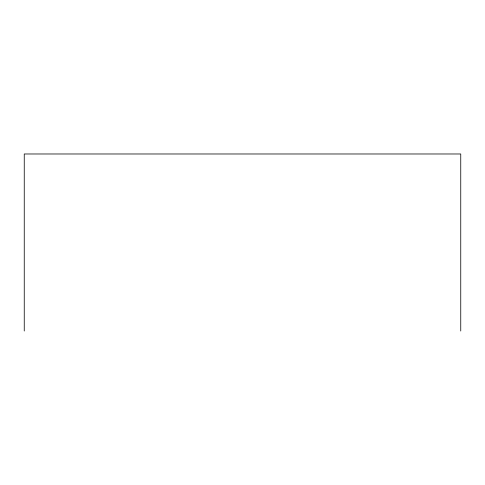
<?xml version="1.0" encoding="UTF-8"?>
<svg xmlns="http://www.w3.org/2000/svg" width="485" height="485" viewBox="0 0 485 485"><rect width="100%" height="100%" fill="white"/><g stroke="black" fill="none" stroke-linecap="round" stroke-linejoin="round"><path stroke-width="0.73" d="M460.75 331.019L460.75 153.981L24.25 153.981L24.25 331.019"/></g></svg>
